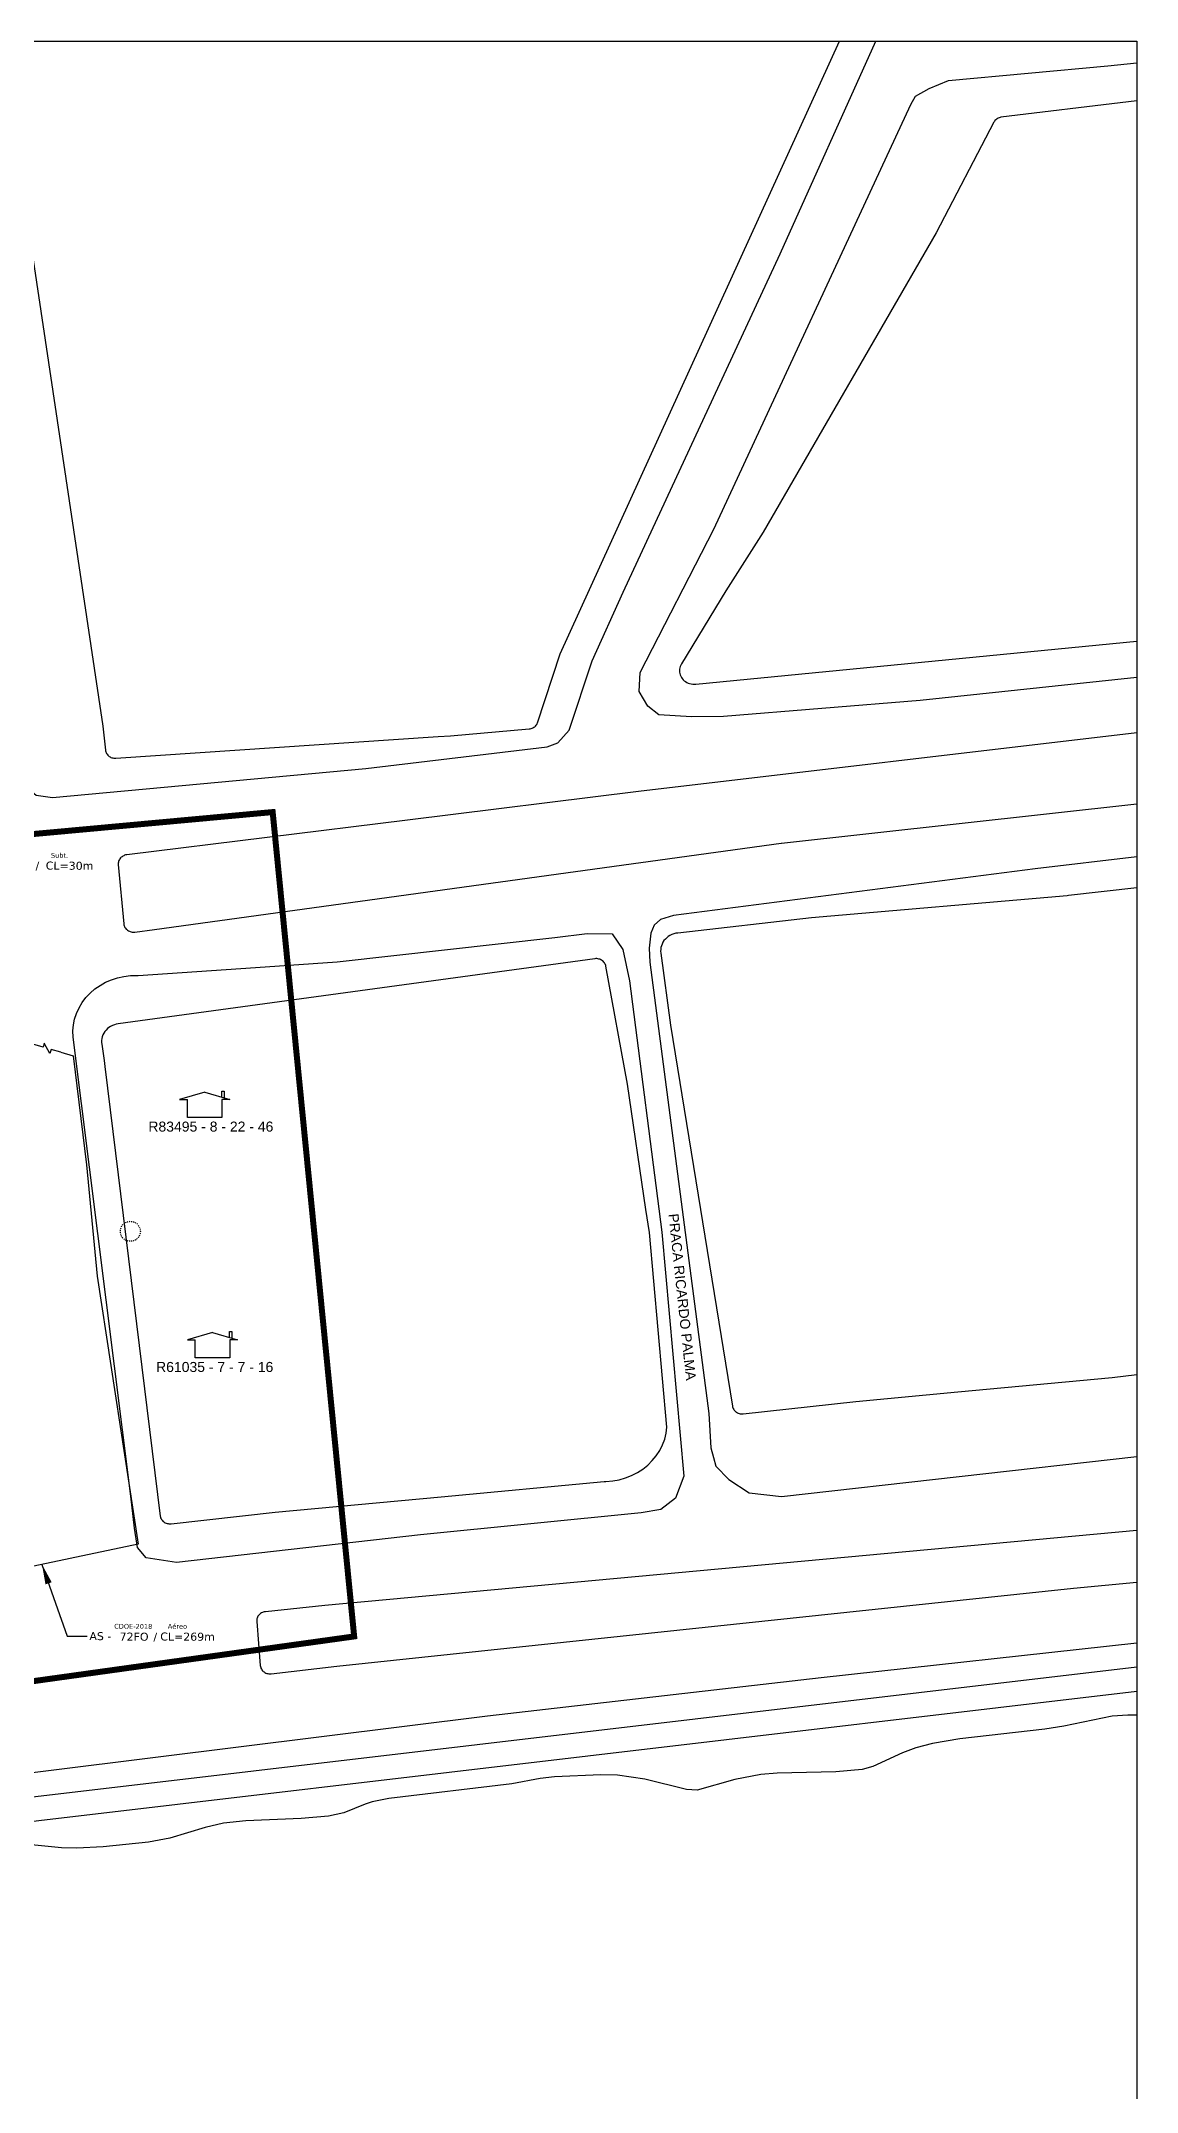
# Model space of a CAD drawing. Header units: metres. Extents: x -3001 to -785, y 7610 to 10181.
# Drawn here: x -894.8 to -785.2, y 9976.4 to 10181.4 of the extents above; entities that cross this region are included whole.
import ezdxf
from ezdxf.enums import TextEntityAlignment as Align

# ---------------------------------------------------------------- set-up
doc = ezdxf.new("R2010")
doc.units = ezdxf.units.M
doc.header["$LTSCALE"] = 0.001
doc.linetypes.add('PHANTOM2', pattern=[1.25, 0.625, -0.125, 0.125, -0.125, 0.125, -0.125])
for name, color, linetype in [('10.0-Cartográfico', 252, 'Continuous'), ('10.1-Caixas Subterrâneas', 5, 'Continuous'), ('10.3 - Caixas Subterrâneas', 5, 'Continuous'), ('20.8-Legenda', 1, 'Continuous'), ('celulas gpon', 7, 'Continuous'), ('label_cabos', 7, 'Continuous'), ('Legenda', 1, 'Continuous'), ('MUB_HIDROGRAFIA', 7, 'Continuous'), ('MUB_SEGMENTO', 7, 'Continuous'), ('NOS_DE_INFRAESTRUTURA', 7, 'Continuous'), ('Subida Lateral', 5, 'Continuous'), ('surveys', 7, 'Continuous'), ('surveys legendas', 7, 'Continuous')]:
    doc.layers.add(name, color=color, linetype=linetype)
doc.layers.add('EXTRA', color=50, linetype='Continuous', plot=False)
doc.styles.add('ARIAL', font='arial.ttf')
doc.styles.add('siredit', font='verdana.ttf')
doc.linetypes.add('FENCELINE1', pattern='A,0.25,-0.1,[133,ltypeshp.shx,S=0.1,R=0,X=-0.1,Y=0],-0.1,1', length=1.45)
doc.dimstyles.new('CC', dxfattribs={"dimtxt": 0.8, "dimasz": 2, "dimexe": 0.18, "dimexo": 0.0625, "dimgap": 0.09, "dimtad": 0, "dimdec": 0, "dimrnd": 1, "dimzin": 0, "dimdsep": 46, "dimtxsty": 'siredit', "dimblk": 'NONE', "dimcen": 0, "dimse1": 1, "dimse2": 1, "dimsd1": 1, "dimsd2": 1, "dimclrt": 7, "dimadec": 0, "dimazin": 0, "dimtfac": 1, "dimtdec": 0, "dimtofl": 0, "dimtmove": 0, "dimatfit": 3, "dimfxl": 0, "dimtolj": 1, "dimtzin": 0, "dimarcsym": 0})

# ---------------------------------------------------------------- blocks, each defined once
blk = doc.blocks.new('MHMZ')
at = {"layer": '10.3 - Caixas Subterrâneas', "linetype": 'PHANTOM2'}
blk.add_circle((0, 0), 1, dxfattribs=at)
blk = doc.blocks.new('SURVEY_SURVEY')
for p, q in [((0, 0.0000254), (-0.0000251, 0.000018)), ((0, 0.0000254), (0.0000251, 0.000018)), ((0.0000169, 0.0000264), (0.0000195, 0.0000264)), ((0.0000169, 0.0000205), (0.0000169, 0.0000264)), ((0.0000195, 0.0000264), (0.0000195, 0.0000198)), ((-0.0000251, 0.000018), (-0.0000173, 0.000018)), ((-0.0000172, 0), (-0.0000172, 0.0000179)), ((0.0000172, 0), (-0.0000172, 0)), ((0.0000251, 0.000018), (0.0000172, 0.000018)), ((0.0000172, 0.000018), (0.0000172, 0))]:
    blk.add_line(p, q)
blk = doc.blocks.new('_None')
blk = doc.blocks.new('LEGENDA DOS CABOS')
at = {"layer": 'EXTRA', "color": 0, "style": 'siredit'}
for tag, p in [('ID', (4.6, 0.97)), ('XX', (9.03, 0.97))]:
    blk.add_attdef(tag, text='', height=0.48, rotation=359.69, dxfattribs=at).set_placement(p, align=Align.MIDDLE_CENTER)
at = {"layer": 'Legenda', "color": 0, "style": 'siredit'}
for tag, p in [('TIPO_CABO', (1.31, 0)), ('CABO', (4.69, -0.05)), ('/', (6.81, -0.05)), ('METROS', (10.03, -0.05))]:
    blk.add_attdef(tag, text='', height=0.8, rotation=359.69, dxfattribs=at).set_placement(p, align=Align.MIDDLE_CENTER)

msp = doc.modelspace()

# ---------------------------------------------------------------- linework, layer by layer
at = {"color": 5, "linetype": 'FENCELINE1', "ltscale": 3}
msp.add_lwpolyline([(-892.81, 10080.31), (-891.59, 10079.96), (-890.23, 10069.05), (-889.18, 10057.92), (-885.08, 10031.13), (-905.5, 10026.83), (-935.27, 10022.92), (-967.87, 10018.94), (-968, 10018.66)], dxfattribs=at)
at = {"layer": '10.0-Cartográfico'}
for points in [[(-906.13, 10181.4), (-905.82, 10179.82), (-905.77, 10179.55), (-897.41, 10113.69), (-897.21, 10110.82), (-896.57, 10107.07), (-895.27, 10106), (-893.65, 10105.78), (-862.31, 10108.67), (-844.19, 10110.83), (-843.11, 10111.24), (-841.97, 10112.52), (-839.67, 10119.45), (-836.58, 10126.31), (-820.89, 10160.13), (-811.32, 10181.4)], [(-897.76, 10174.02), (-888.61, 10112.91), (-888.35, 10110.52), (-888.34, 10110.44), (-888.31, 10110.35), (-888.28, 10110.26), (-888.24, 10110.18), (-888.18, 10110.1), (-888.12, 10110.02), (-888.05, 10109.95), (-887.97, 10109.89), (-887.89, 10109.83), (-887.8, 10109.79), (-887.71, 10109.75), (-887.61, 10109.73), (-887.51, 10109.71), (-887.4, 10109.7), (-887.31, 10109.71), (-855.09, 10111.86), (-853.85, 10111.95), (-845.99, 10112.64), (-845.88, 10112.65), (-845.78, 10112.68), (-845.69, 10112.7), (-845.6, 10112.75), (-845.51, 10112.8), (-845.43, 10112.85), (-845.36, 10112.92), (-845.29, 10113), (-845.23, 10113.07), (-845.19, 10113.16), (-845.15, 10113.24), (-842.89, 10120.15), (-814.95, 10181.4)], [(-785.2, 10117.79), (-806.89, 10115.48), (-826.54, 10113.88), (-829.74, 10113.85), (-833, 10114.03), (-834.1, 10114.92), (-834.97, 10116.36), (-834.87, 10118.26), (-827.51, 10132.6), (-807.82, 10175.05), (-807.35, 10175.89), (-805.97, 10176.64), (-804.05, 10177.44), (-788.11, 10178.91), (-785.2, 10179.21)], [(-785.2, 10175.41), (-786.04, 10175.32), (-798.8, 10173.78), (-798.89, 10173.76), (-798.99, 10173.73), (-799.09, 10173.69), (-799.17, 10173.63), (-799.25, 10173.58), (-799.33, 10173.52), (-799.4, 10173.44), (-799.45, 10173.37), (-799.5, 10173.29), (-805.29, 10162.22), (-822.59, 10132.29), (-826.3, 10126.43), (-830.75, 10119.13), (-830.82, 10119.01), (-830.88, 10118.88), (-830.91, 10118.74), (-830.94, 10118.61), (-830.95, 10118.46)], [(-830.95, 10118.46), (-830.94, 10118.32), (-830.92, 10118.18), (-830.88, 10118.05), (-830.83, 10117.91), (-830.76, 10117.79), (-830.67, 10117.67), (-830.58, 10117.55), (-830.47, 10117.45), (-830.34, 10117.37), (-830.21, 10117.29), (-830.07, 10117.22), (-829.94, 10117.17), (-829.79, 10117.14), (-829.63, 10117.11), (-829.49, 10117.1), (-829.33, 10117.12), (-816.33, 10118.38), (-785.2, 10121.41)], [(-785.2, 10112.23), (-835.04, 10106.37), (-858.15, 10103.51), (-886.22, 10100.04), (-886.33, 10100.03), (-886.43, 10100), (-886.51, 10099.96), (-886.61, 10099.91), (-886.69, 10099.86), (-886.77, 10099.8), (-886.84, 10099.73), (-886.9, 10099.66), (-886.96, 10099.58), (-887, 10099.49), (-887.03, 10099.4), (-887.05, 10099.3), (-887.07, 10099.21), (-887.07, 10099.12), (-887.07, 10099.07), (-886.52, 10093.15), (-886.5, 10093.05), (-886.48, 10092.96), (-886.45, 10092.87), (-886.4, 10092.79), (-886.35, 10092.71), (-886.28, 10092.63), (-886.21, 10092.57), (-886.13, 10092.51), (-886.06, 10092.45), (-885.96, 10092.41), (-885.87, 10092.37), (-885.77, 10092.35), (-885.67, 10092.33), (-885.57, 10092.32), (-885.47, 10092.32), (-885.42, 10092.33), (-883.45, 10092.57), (-820.78, 10101.21), (-820.74, 10101.21), (-785.2, 10105.13)], [(-785.2, 10099.86), (-795.38, 10098.65), (-831.54, 10093.99), (-832.84, 10093.57), (-833.49, 10093.01), (-833.81, 10092.23), (-833.98, 10090.7), (-833.93, 10089.32), (-828, 10044.19), (-827.81, 10040.77), (-827.55, 10039.81), (-827.31, 10038.93), (-826.01, 10037.6), (-823.97, 10036.27), (-820.76, 10035.89)], [(-785.2, 10096.76), (-792.06, 10095.97), (-792.17, 10095.95), (-817.74, 10093.75), (-831.13, 10092.23), (-831.33, 10092.2), (-831.53, 10092.14), (-831.72, 10092.07), (-831.9, 10091.98), (-832.07, 10091.87), (-832.23, 10091.75), (-832.36, 10091.62), (-832.5, 10091.47), (-832.6, 10091.31), (-832.69, 10091.13), (-832.76, 10090.96), (-832.81, 10090.77), (-832.83, 10090.59), (-832.84, 10090.4), (-832.83, 10090.21)], [(-843.41, 10091.78), (-840.19, 10092.17), (-837.68, 10092.16), (-836.61, 10090.57), (-835.96, 10087.46), (-832.72, 10062.32), (-830.51, 10037.93), (-831.36, 10035.74), (-832.83, 10034.6), (-834.78, 10034.27), (-856.86, 10032.06), (-881.23, 10029.3), (-884.29, 10029.78), (-885.13, 10030.81), (-885.44, 10032.74), (-885.8, 10035.92), (-891.59, 10081.83), (-891.61, 10082.44), (-891.55, 10083.04), (-891.43, 10083.62), (-891.24, 10084.19), (-890.99, 10084.75), (-890.67, 10085.28), (-890.31, 10085.77), (-889.87, 10086.22), (-889.4, 10086.64), (-888.89, 10086.99), (-888.34, 10087.31), (-887.75, 10087.56), (-887.13, 10087.76), (-886.5, 10087.9), (-885.86, 10087.97), (-885.21, 10087.98), (-885.07, 10087.98), (-873.35, 10088.79), (-865.18, 10089.36), (-843.41, 10091.78)], [(-888.72, 10081.11), (-888.47, 10079.47), (-888.4, 10078.87), (-882.88, 10033.95), (-882.85, 10033.86), (-882.83, 10033.77), (-882.79, 10033.68), (-882.74, 10033.6), (-882.68, 10033.52), (-882.62, 10033.45), (-882.55, 10033.39), (-882.47, 10033.33), (-882.38, 10033.28), (-882.29, 10033.24), (-882.19, 10033.2), (-882.09, 10033.19), (-882, 10033.17), (-881.89, 10033.16), (-881.79, 10033.17), (-871.38, 10034.35), (-854.78, 10035.86), (-838.47, 10037.4), (-838.3, 10037.4), (-837.63, 10037.45), (-836.98, 10037.57), (-836.35, 10037.75), (-835.74, 10037.99), (-835.16, 10038.29), (-834.62, 10038.64), (-834.12, 10039.04), (-833.67, 10039.49), (-833.27, 10039.98), (-832.93, 10040.51), (-832.65, 10041.06), (-832.43, 10041.64), (-832.28, 10042.24), (-832.2, 10042.84), (-833.94, 10062.28), (-834.33, 10064.59), (-836.16, 10077.12), (-838.32, 10088.91), (-838.33, 10088.98), (-838.36, 10089.07), (-838.4, 10089.16), (-838.45, 10089.24), (-838.51, 10089.32), (-838.58, 10089.4), (-838.66, 10089.46), (-838.74, 10089.51), (-838.83, 10089.56), (-838.93, 10089.6), (-839.01, 10089.63), (-839.12, 10089.65), (-839.22, 10089.67), (-839.33, 10089.67), (-839.42, 10089.66), (-887.07, 10083.16), (-887.27, 10083.12), (-887.46, 10083.06), (-887.66, 10082.99), (-887.83, 10082.9), (-888, 10082.79), (-888.15, 10082.67), (-888.29, 10082.52), (-888.42, 10082.38), (-888.51, 10082.21), (-888.6, 10082.04), (-888.67, 10081.86), (-888.71, 10081.68), (-888.74, 10081.49), (-888.75, 10081.3), (-888.72, 10081.11)], [(-832.83, 10090.21), (-831.86, 10083.01), (-825.65, 10044.93), (-825.64, 10044.87), (-825.61, 10044.78), (-825.58, 10044.69), (-825.53, 10044.61), (-825.47, 10044.53), (-825.41, 10044.46), (-825.33, 10044.38), (-825.25, 10044.33), (-825.16, 10044.28), (-825.08, 10044.23), (-824.98, 10044.2), (-824.88, 10044.18), (-824.78, 10044.17), (-824.67, 10044.17), (-824.58, 10044.17), (-813.32, 10045.4), (-803.1, 10046.36), (-787.69, 10047.81), (-785.2, 10048.11)], [(-820.76, 10035.89), (-785.2, 10039.9)], [(-785.2, 10032.5), (-866.43, 10025.01), (-872.36, 10024.38), (-872.47, 10024.36), (-872.57, 10024.34), (-872.65, 10024.31), (-872.75, 10024.26), (-872.84, 10024.21), (-872.92, 10024.15), (-872.98, 10024.08), (-873.05, 10024.01), (-873.11, 10023.93), (-873.15, 10023.84), (-873.18, 10023.75), (-873.21, 10023.66), (-873.22, 10023.57), (-873.23, 10023.48), (-873.23, 10023.42), (-872.87, 10019), (-872.85, 10018.91), (-872.83, 10018.82), (-872.8, 10018.73), (-872.75, 10018.64), (-872.7, 10018.56), (-872.64, 10018.48), (-872.57, 10018.42), (-872.49, 10018.36), (-872.4, 10018.31), (-872.31, 10018.25), (-872.22, 10018.22), (-872.13, 10018.19), (-872.02, 10018.17), (-871.92, 10018.17), (-871.82, 10018.17), (-871.77, 10018.18), (-865.22, 10018.93), (-791.54, 10026.72), (-785.2, 10027.32)], [(-1189.42, 10028.69), (-1156.83, 10026.07), (-1147.72, 10024.41), (-1115.31, 10017.16), (-1108.57, 10015.1), (-1047.95, 10000.13), (-1036.44, 9998.27), (-1013.21, 9996.24), (-989.9, 9996.47), (-966.73, 9998.95), (-949.74, 10001.59), (-916.54, 10005.71), (-883.34, 10009.84), (-850.14, 10013.96), (-816.78, 10017.81), (-785.2, 10021.27)], [(-785.2, 10018.83), (-895.34, 10005.86), (-895.34, 10005.86), (-988.62, 9994.81), (-995.05, 9994.35), (-1001.98, 9994.17), (-1008.47, 9994), (-1015.47, 9994.22), (-1021.52, 9994.54), (-1026.21, 9994.98), (-1026.21, 9994.98), (-1031.83, 9995.5), (-1038.3, 9996.53), (-1045.04, 9997.34), (-1051.45, 9998.63), (-1100.44, 10010.9), (-1121.64, 10016.11), (-1161.84, 10022.6), (-1170.9, 10023.65), (-1177.28, 10023.58), (-1184.33, 10023.63), (-1189.42, 10023.45)], [(-1189.42, 10021.09), (-1184.29, 10021.27), (-1177.27, 10021.21), (-1171.05, 10021.28), (-1162.22, 10020.26), (-1122.18, 10013.79), (-1101.11, 10008.61), (-1052.06, 9996.33), (-1045.48, 9995.01), (-1038.68, 9994.19), (-1032.18, 9993.16), (-1026.46, 9992.63), (-1021.72, 9992.18), (-1015.58, 9991.85), (-1008.48, 9991.63), (-1001.91, 9991.81), (-994.92, 9991.99), (-988.36, 9992.46), (-895.02, 10003.52), (-785.2, 10016.45)]]:
    msp.add_lwpolyline(points, dxfattribs=at)
at = {"layer": 'celulas gpon', "color": 6, "linetype": 'Continuous', "const_width": 0.6}
msp.add_lwpolyline([(-1123.04, 10097.52), (-1122.47, 10057.46), (-1121.06, 10026.86), (-1049.3, 10009.4), (-1022.25, 10004.97), (-985.59, 10004.9), (-863.48, 10021.91), (-871.63, 10104.32), (-871.63, 10104.32), (-908.91, 10100.9), (-908.91, 10100.9), (-908.47, 10093.77), (-966, 10087.05), (-1018.6, 10085.35), (-1076.79, 10089.18), (-1123.04, 10097.52)], dxfattribs=at)
at = {"layer": 'MUB_HIDROGRAFIA', "color": 170, "linetype": 'Continuous'}
msp.add_lwpolyline([(-785.2, 10014.04), (-786.12, 10014.05), (-787.69, 10013.95), (-792.51, 10012.95), (-794.41, 10012.65), (-802.93, 10011.67), (-805.65, 10011.21), (-807.3, 10010.76), (-808.66, 10010.28), (-811.6, 10008.91), (-812.67, 10008.61), (-815.32, 10008.36), (-821.18, 10008.24), (-822.8, 10008.12), (-825.42, 10007.62), (-829.19, 10006.54), (-830.24, 10006.61), (-834.4, 10007.64), (-837.14, 10008.04), (-838.81, 10008.07), (-843.45, 10007.89), (-844.88, 10007.72), (-847.73, 10007.18), (-860.01, 10005.7), (-861.68, 10005.37), (-862.37, 10005.15), (-864.5, 10004.28), (-866.04, 10003.94), (-868.78, 10003.72), (-874.31, 10003.48), (-876.55, 10003.23), (-878.38, 10002.82), (-881.92, 10001.74), (-884.06, 10001.34), (-888.57, 10000.89), (-891.21, 10000.74), (-892.75, 10000.77), (-896.08, 10001.11)], dxfattribs=at)
at = {"layer": 'NOS_DE_INFRAESTRUTURA'}
msp.add_lwpolyline([(-1189.42, 10181.4), (-785.2, 10181.4), (-785.2, 9873.27), (-1189.42, 9873.27)], close=True, dxfattribs=at)
at = {"layer": 'Subida Lateral', "color": 5}
msp.add_lwpolyline([(-892.81, 10080.31), (-893.79, 10080.59), (-893.9, 10080.19), (-894.48, 10081.21), (-894.59, 10080.82), (-895.6, 10081.11)], dxfattribs=at)

# ---------------------------------------------------------------- block references
at = {"layer": '10.1-Caixas Subterrâneas', "color": 40}
msp.add_blockref('MHMZ', (-885.86, 10062.41), dxfattribs=at)
at = {"layer": 'label_cabos', "color": 0}
ref = msp.add_blockref('LEGENDA DOS CABOS', (-901.97, 10099.01), dxfattribs=at)
ref.add_attrib('ID', 'CEOS-2006', dxfattribs={"layer": 'EXTRA', "color": 0, "height": 0.48, "rotation": 359.69, "style": 'siredit'}).set_placement((-897.37, 10099.99), align=Align.MIDDLE_CENTER)
ref.add_attrib('CABO', '72FO', dxfattribs={"layer": '20.8-Legenda', "color": 0, "height": 0.8, "rotation": 359.69, "style": 'siredit'}).set_placement((-897.29, 10098.96), align=Align.MIDDLE_CENTER)
ref.add_attrib('METROS', 'CL=30m', dxfattribs={"layer": '20.8-Legenda', "color": 0, "height": 0.8, "rotation": 359.69, "style": 'siredit'}).set_placement((-891.94, 10098.96), align=Align.MIDDLE_CENTER)
ref.add_attrib('XX', 'Subt.', dxfattribs={"layer": 'EXTRA', "color": 0, "height": 0.48, "rotation": 359.69, "style": 'siredit'}).set_placement((-892.94, 10099.99), align=Align.MIDDLE_CENTER)
ref.add_attrib('/', '/', dxfattribs={"layer": '20.8-Legenda', "color": 0, "height": 0.8, "rotation": 359.69, "style": 'siredit'}).set_placement((-895.16, 10098.96), align=Align.MIDDLE_CENTER)
ref.add_attrib('TIPO_CABO', 'DD -', dxfattribs={"layer": '20.8-Legenda', "color": 0, "height": 0.8, "rotation": 359.69, "style": 'siredit'}).set_placement((-900.66, 10099.01), align=Align.MIDDLE_CENTER)
ref = msp.add_blockref('LEGENDA DOS CABOS', (-890.18, 10021.94), dxfattribs=at)
ref.add_attrib('ID', 'CDOE-2018', dxfattribs={"layer": 'EXTRA', "color": 0, "height": 0.48, "rotation": 359.69, "style": 'siredit'}).set_placement((-885.57, 10022.92), align=Align.MIDDLE_CENTER)
ref.add_attrib('CABO', '72FO', dxfattribs={"layer": '20.8-Legenda', "color": 0, "height": 0.8, "rotation": 359.69, "style": 'siredit'}).set_placement((-885.49, 10021.89), align=Align.MIDDLE_CENTER)
ref.add_attrib('METROS', 'CL=269m', dxfattribs={"layer": '20.8-Legenda', "color": 0, "height": 0.8, "rotation": 359.69, "style": 'siredit'}).set_placement((-880.14, 10021.89), align=Align.MIDDLE_CENTER)
ref.add_attrib('XX', 'Aéreo', dxfattribs={"layer": 'EXTRA', "color": 0, "height": 0.48, "rotation": 359.69, "style": 'siredit'}).set_placement((-881.15, 10022.92), align=Align.MIDDLE_CENTER)
ref.add_attrib('/', '/', dxfattribs={"layer": '20.8-Legenda', "color": 0, "height": 0.8, "rotation": 359.69, "style": 'siredit'}).set_placement((-883.37, 10021.89), align=Align.MIDDLE_CENTER)
ref.add_attrib('TIPO_CABO', 'AS -', dxfattribs={"layer": '20.8-Legenda', "color": 0, "height": 0.8, "rotation": 359.69, "style": 'siredit'}).set_placement((-888.86, 10021.94), align=Align.MIDDLE_CENTER)
at = {"layer": 'surveys', "color": 255, "xscale": 100000, "yscale": 100000, "zscale": 100000}
for p in [(-878.42, 10073.79), (-877.65, 10049.76)]:
    msp.add_blockref('SURVEY_SURVEY', p, dxfattribs=at)

# ---------------------------------------------------------------- texts
at = {"layer": 'MUB_SEGMENTO', "color": 255, "style": 'ARIAL'}
msp.add_text('PRACA RICARDO PALMA', height=1, rotation=276.0862, dxfattribs=at).set_placement((-832.06, 10064.13))
at = {"layer": 'surveys legendas', "color": 0, "style": 'ARIAL'}
for s, p in [('R83495 - 8 - 22 - 46', (-884.06, 10072.38)), ('R61035 - 7 - 7 - 16', (-883.29, 10048.35))]:
    msp.add_text(s, height=1, dxfattribs=at).set_placement(p)

# ---------------------------------------------------------------- leaders
at = {"layer": 'label_cabos'}
msp.add_leader([(-894.7, 10029.11), (-892.18, 10021.94), (-890.18, 10021.94)], dimstyle='CC', override={"dimgap": 0.09, "dimtad": 0}, dxfattribs=at)

doc.saveas('drawing.dxf')
